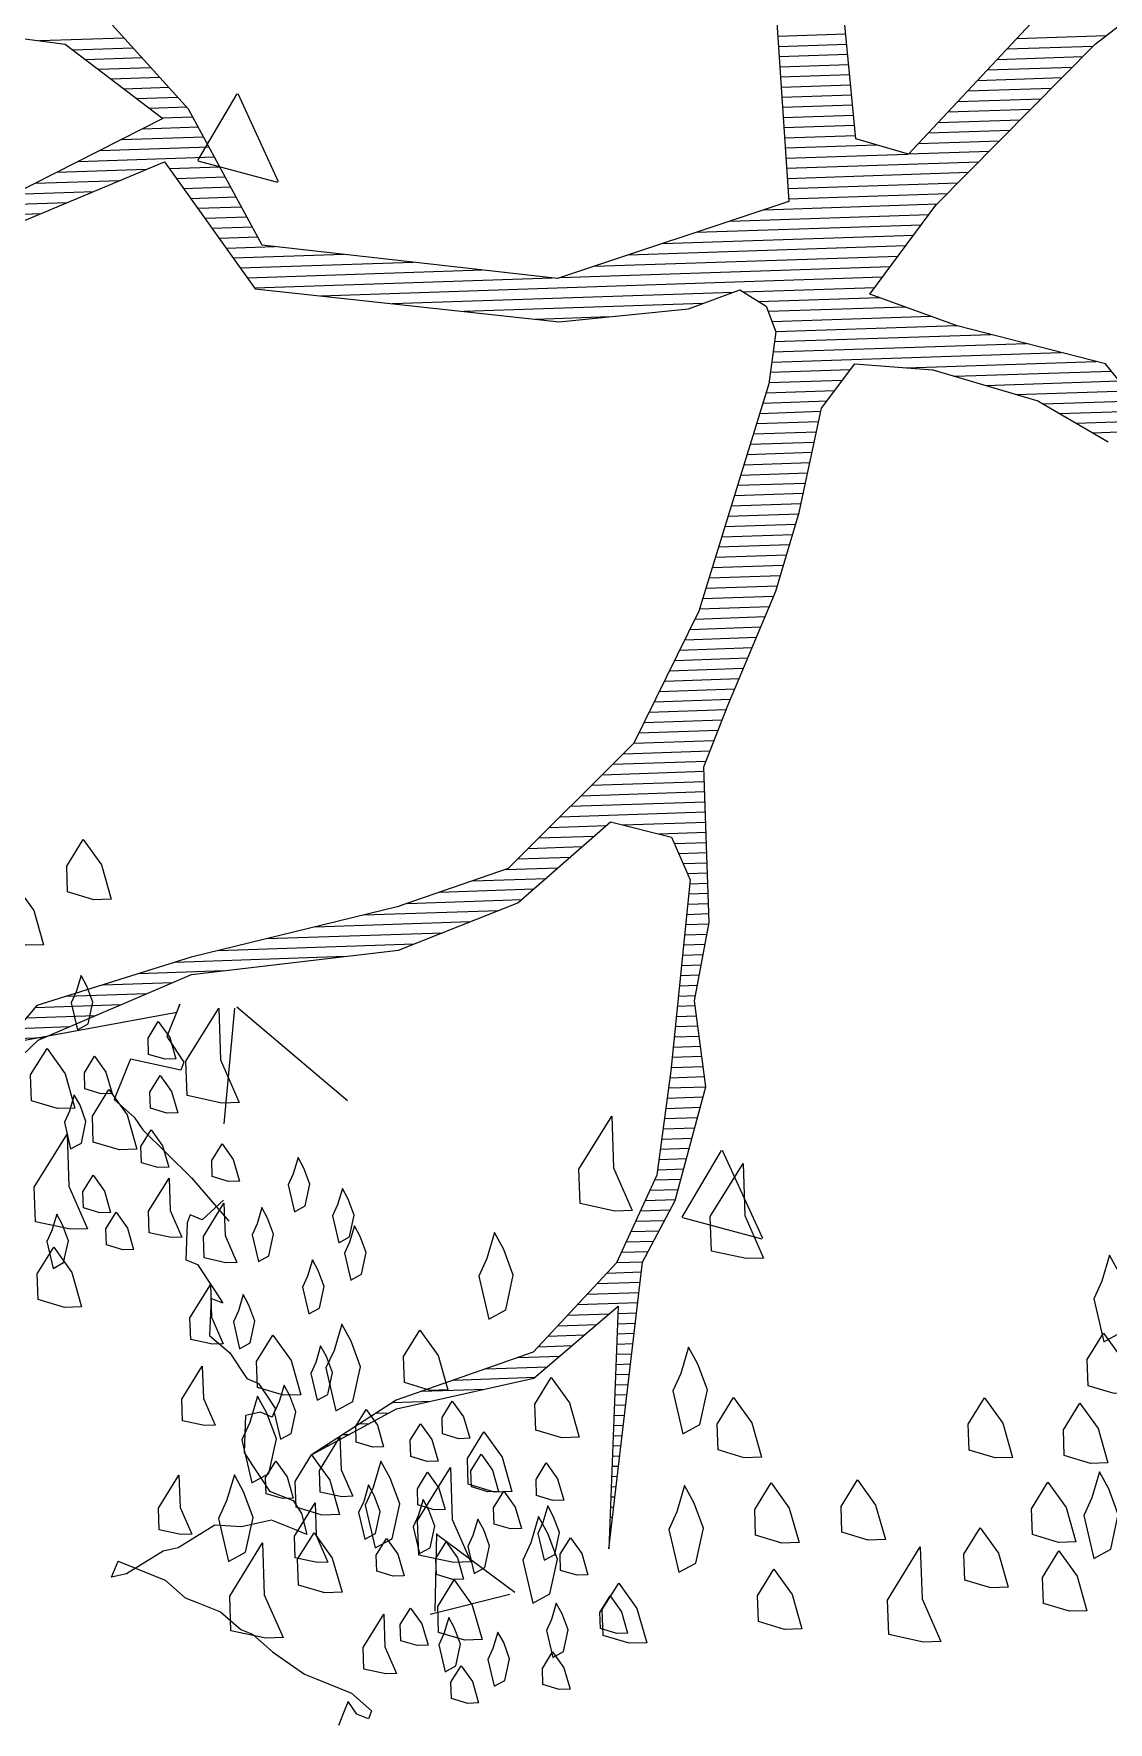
# Model space of a CAD drawing. Header units: millimetres. Extents: x 111 to 1506, y 14 to 566.
# Drawn here: x 209.69 to 210.425, y 121.747 to 122.903 of the extents above; entities that cross this region are included whole.
import ezdxf

# ---------------------------------------------------------------- set-up
doc = ezdxf.new("R2010")
doc.units = ezdxf.units.MM
doc.layers.add('ARBOLES', color=78, linetype='Continuous', lineweight=5)
doc.layers.add('fer', color=8, linetype='Continuous')

# ---------------------------------------------------------------- blocks, each defined once
blk = doc.blocks.new('*X16')
at = {"color": 0}
for p, q in [((16.9732, 16.77), (17.0563, 16.77)), ((17.0054, 16.76), (17.0647, 16.76)), ((17.0177, 16.75), (17.0732, 16.75)), ((17.0299, 16.74), (17.0817, 16.74)), ((17.6987, 16.75), (17.7657, 16.75)), ((17.6991, 16.74), (17.7664, 16.74)), ((17.9335, 16.74), (18.0217, 16.74)), ((17.0421, 16.73), (17.0901, 16.73)), ((17.0543, 16.72), (17.0986, 16.72)), ((17.6994, 16.73), (17.767, 16.73)), ((17.6997, 16.72), (17.7676, 16.72)), ((17.9135, 16.72), (17.9979, 16.72)), ((17.9235, 16.73), (18.0084, 16.73)), ((17.0665, 16.71), (17.1071, 16.71)), ((17.7001, 16.71), (17.7682, 16.71)), ((17.9035, 16.71), (17.9873, 16.71)), ((17.0788, 16.7), (17.1155, 16.7)), ((17.091, 16.69), (17.1213, 16.69)), ((17.7004, 16.7), (17.7689, 16.7)), ((17.7007, 16.69), (17.7695, 16.69)), ((17.8835, 16.69), (17.9662, 16.69)), ((17.8935, 16.7), (17.9768, 16.7)), ((17.0719, 16.68), (17.1263, 16.68)), ((17.7011, 16.68), (17.7701, 16.68)), ((17.8735, 16.68), (17.9556, 16.68)), ((17.0288, 16.66), (17.1363, 16.66)), ((17.0504, 16.67), (17.1313, 16.67)), ((17.7014, 16.67), (17.7707, 16.67)), ((17.7017, 16.66), (17.7714, 16.66)), ((17.8535, 16.66), (17.9345, 16.66)), ((17.8635, 16.67), (17.9451, 16.67)), ((16.9858, 16.64), (17.0741, 16.64)), ((17.0073, 16.65), (17.1413, 16.65)), ((17.0964, 16.64), (17.1463, 16.64)), ((17.7021, 16.65), (17.772, 16.65)), ((17.7024, 16.64), (17.7924, 16.64)), ((17.8335, 16.64), (17.9134, 16.64)), ((17.8435, 16.65), (17.924, 16.65)), ((16.9642, 16.63), (17.0477, 16.63)), ((17.1031, 16.63), (17.1513, 16.63)), ((17.7027, 16.63), (17.8224, 16.63)), ((17.8235, 16.63), (17.9029, 16.63)), ((16.9211, 16.61), (16.995, 16.61)), ((16.9427, 16.62), (17.0214, 16.62)), ((17.1097, 16.62), (17.1563, 16.62)), ((17.1164, 16.61), (17.1613, 16.61)), ((17.7031, 16.62), (17.8923, 16.62)), ((17.7034, 16.61), (17.8818, 16.61)), ((16.8996, 16.6), (16.9686, 16.6)), ((17.1231, 16.6), (17.1663, 16.6)), ((17.1297, 16.59), (17.1713, 16.59)), ((17.7037, 16.6), (17.8712, 16.6)), ((17.7041, 16.59), (17.8606, 16.59)), ((17.1364, 16.58), (17.1763, 16.58)), ((17.6798, 16.58), (17.8501, 16.58)), ((17.1431, 16.57), (17.1813, 16.57)), ((17.1497, 16.56), (17.1971, 16.56)), ((17.6123, 16.56), (17.8338, 16.56)), ((17.646, 16.57), (17.8418, 16.57)), ((17.1564, 16.55), (17.2651, 16.55)), ((17.163, 16.54), (17.3331, 16.54)), ((17.5448, 16.54), (17.8178, 16.54)), ((17.5785, 16.55), (17.8258, 16.55)), ((17.1697, 16.53), (17.401, 16.53)), ((17.511, 16.53), (17.8098, 16.53)), ((17.1764, 16.52), (17.469, 16.52)), ((17.2412, 16.51), (17.7938, 16.51)), ((17.4773, 16.52), (17.8018, 16.52)), ((17.3112, 16.5), (17.6466, 16.5)), ((17.3812, 16.49), (17.6166, 16.49)), ((17.6564, 16.5), (17.7858, 16.5)), ((17.6714, 16.49), (17.7899, 16.49)), ((17.4512, 16.48), (17.5245, 16.48)), ((17.6804, 16.48), (17.8149, 16.48)), ((17.6837, 16.47), (17.8399, 16.47)), ((17.687, 16.46), (17.8649, 16.46)), ((17.6839, 16.44), (17.9326, 16.44)), ((17.6855, 16.45), (17.8986, 16.45)), ((17.6822, 16.43), (17.9666, 16.43)), ((17.6789, 16.41), (17.7512, 16.41)), ((17.6805, 16.42), (17.7592, 16.42)), ((17.8145, 16.42), (18.0006, 16.42)), ((17.8617, 16.41), (18.0157, 16.41)), ((17.6722, 16.39), (17.7352, 16.39)), ((17.6757, 16.4), (17.7432, 16.4)), ((17.8916, 16.4), (18.0232, 16.4)), ((17.9216, 16.39), (18.0307, 16.39)), ((17.6687, 16.38), (17.7289, 16.38)), ((17.9473, 16.38), (18.0382, 16.38)), ((17.6618, 16.36), (17.7239, 16.36)), ((17.6653, 16.37), (17.7264, 16.37)), ((17.9633, 16.37), (18.0457, 16.37)), ((17.9793, 16.36), (18.0532, 16.36)), ((17.6549, 16.34), (17.7189, 16.34)), ((17.6584, 16.35), (17.7214, 16.35)), ((17.9953, 16.35), (18.0607, 16.35)), ((17.6514, 16.33), (17.7164, 16.33)), ((17.6445, 16.31), (17.7114, 16.31)), ((17.648, 16.32), (17.7139, 16.32)), ((17.6376, 16.29), (17.7064, 16.29)), ((17.6411, 16.3), (17.7089, 16.3)), ((17.6341, 16.28), (17.7038, 16.28)), ((17.6272, 16.26), (17.6971, 16.26)), ((17.6307, 16.27), (17.7005, 16.27)), ((17.6203, 16.24), (17.6905, 16.24)), ((17.6237, 16.25), (17.6938, 16.25)), ((17.6168, 16.23), (17.6871, 16.23)), ((17.6099, 16.21), (17.6805, 16.21)), ((17.6134, 16.22), (17.6838, 16.22)), ((17.603, 16.19), (17.6719, 16.19)), ((17.6064, 16.2), (17.6766, 16.2)), ((17.5981, 16.18), (17.6673, 16.18)), ((17.5874, 16.16), (17.6581, 16.16)), ((17.5928, 16.17), (17.6627, 16.17)), ((17.5768, 16.14), (17.6489, 16.14)), ((17.5821, 16.15), (17.6535, 16.15)), ((17.5714, 16.13), (17.6443, 16.13)), ((17.5608, 16.11), (17.635, 16.11)), ((17.5661, 16.12), (17.6396, 16.12)), ((17.5501, 16.09), (17.6259, 16.09)), ((17.5554, 16.1), (17.6304, 16.1)), ((17.5448, 16.08), (17.6216, 16.08)), ((17.5341, 16.06), (17.6131, 16.06)), ((17.5394, 16.07), (17.6174, 16.07)), ((17.5127, 16.04), (17.6045, 16.04)), ((17.5234, 16.05), (17.6088, 16.05)), ((17.502, 16.03), (17.6021, 16.03)), ((17.4806, 16.01), (17.6021, 16.01)), ((17.4913, 16.02), (17.6021, 16.02)), ((17.4591, 15.99), (17.6021, 15.99)), ((17.4698, 16), (17.6021, 16)), ((17.4484, 15.98), (17.5044, 15.98)), ((17.5206, 15.98), (17.6021, 15.98)), ((17.427, 15.96), (17.4799, 15.96)), ((17.4377, 15.97), (17.4922, 15.97)), ((17.5556, 15.97), (17.6021, 15.97)), ((17.5707, 15.96), (17.6021, 15.96)), ((17.4036, 15.94), (17.4555, 15.94)), ((17.4163, 15.95), (17.4677, 15.95)), ((17.5747, 15.95), (17.6021, 15.95)), ((17.5787, 15.94), (17.6021, 15.94)), ((17.3711, 15.93), (17.4433, 15.93)), ((17.5827, 15.93), (17.6021, 15.93)), ((17.3061, 15.91), (17.4188, 15.91)), ((17.3386, 15.92), (17.431, 15.92)), ((17.5832, 15.91), (17.6021, 15.91)), ((17.5846, 15.92), (17.6021, 15.92)), ((17.2149, 15.89), (17.3677, 15.89)), ((17.2629, 15.9), (17.3957, 15.9)), ((17.5805, 15.89), (17.6021, 15.89)), ((17.5819, 15.9), (17.6021, 15.9)), ((17.1669, 15.88), (17.3397, 15.88)), ((17.5791, 15.88), (17.6018, 15.88)), ((17.0761, 15.86), (17.2435, 15.86)), ((17.1189, 15.87), (17.3117, 15.87)), ((17.5764, 15.86), (17.5974, 15.86)), ((17.5778, 15.87), (17.5996, 15.87)), ((17.0041, 15.84), (17.0729, 15.84)), ((17.0401, 15.85), (17.1235, 15.85)), ((17.5737, 15.84), (17.5929, 15.84)), ((17.575, 15.85), (17.5951, 15.85)), ((16.9681, 15.83), (17.0472, 15.83)), ((17.5723, 15.83), (17.5907, 15.83)), ((16.9281, 15.81), (16.9958, 15.81)), ((16.9371, 15.82), (17.0215, 15.82)), ((17.5696, 15.81), (17.5863, 15.81)), ((17.5709, 15.82), (17.5885, 15.82)), ((16.919, 15.8), (16.9701, 15.8)), ((17.5682, 15.8), (17.5856, 15.8)), ((16.91, 15.79), (16.9444, 15.79)), ((17.5655, 15.78), (17.5876, 15.78)), ((17.5669, 15.79), (17.5866, 15.79)), ((17.5628, 15.76), (17.5896, 15.76)), ((17.5641, 15.77), (17.5886, 15.77)), ((17.5614, 15.75), (17.5906, 15.75)), ((17.5585, 15.73), (17.5926, 15.73)), ((17.56, 15.74), (17.5916, 15.74)), ((17.5551, 15.71), (17.5906, 15.71)), ((17.5568, 15.72), (17.5936, 15.72)), ((17.5535, 15.7), (17.5875, 15.7)), ((17.5501, 15.68), (17.5814, 15.68)), ((17.5518, 15.69), (17.5844, 15.69)), ((17.5468, 15.66), (17.5752, 15.66)), ((17.5485, 15.67), (17.5783, 15.67)), ((17.5451, 15.65), (17.5721, 15.65)), ((17.5402, 15.63), (17.566, 15.63)), ((17.5435, 15.64), (17.5691, 15.64)), ((17.5302, 15.61), (17.5598, 15.61)), ((17.5352, 15.62), (17.5629, 15.62)), ((17.5252, 15.6), (17.5543, 15.6)), ((17.5152, 15.58), (17.5429, 15.58)), ((17.5202, 15.59), (17.5486, 15.59)), ((17.5052, 15.56), (17.5315, 15.56)), ((17.5102, 15.57), (17.5372, 15.57)), ((17.5002, 15.55), (17.5257, 15.55)), ((17.4803, 15.53), (17.5226, 15.53)), ((17.4903, 15.54), (17.5241, 15.54)), ((17.4603, 15.51), (17.5196, 15.51)), ((17.4703, 15.52), (17.5211, 15.52)), ((17.4503, 15.5), (17.4911, 15.5)), ((17.4996, 15.5), (17.5181, 15.5)), ((17.4303, 15.48), (17.4661, 15.48)), ((17.4403, 15.49), (17.4786, 15.49)), ((17.4981, 15.48), (17.515, 15.48)), ((17.4988, 15.49), (17.5165, 15.49)), ((17.4, 15.46), (17.4411, 15.46)), ((17.4203, 15.47), (17.4536, 15.47)), ((17.4967, 15.46), (17.512, 15.46)), ((17.4974, 15.47), (17.5135, 15.47)), ((17.368, 15.45), (17.4286, 15.45)), ((17.496, 15.45), (17.5105, 15.45)), ((17.304, 15.43), (17.3661, 15.43)), ((17.336, 15.44), (17.4161, 15.44)), ((17.4946, 15.43), (17.5074, 15.43)), ((17.4953, 15.44), (17.509, 15.44)), ((17.2587, 15.41), (17.2717, 15.41)), ((17.2754, 15.42), (17.3128, 15.42)), ((17.4931, 15.41), (17.5044, 15.41)), ((17.4938, 15.42), (17.5059, 15.42)), ((17.242, 15.4), (17.2517, 15.4)), ((17.4924, 15.4), (17.5029, 15.4)), ((17.2087, 15.38), (17.2117, 15.38)), ((17.2254, 15.39), (17.2317, 15.39)), ((17.491, 15.38), (17.4999, 15.38)), ((17.4917, 15.39), (17.5014, 15.39)), ((17.4896, 15.36), (17.4968, 15.36)), ((17.4903, 15.37), (17.4984, 15.37)), ((17.4888, 15.35), (17.4953, 15.35)), ((17.4874, 15.33), (17.4923, 15.33)), ((17.4881, 15.34), (17.4938, 15.34)), ((17.486, 15.31), (17.4893, 15.31)), ((17.4867, 15.32), (17.4908, 15.32)), ((17.4853, 15.3), (17.4877, 15.3)), ((17.4838, 15.28), (17.4847, 15.28)), ((17.4846, 15.29), (17.4862, 15.29)), ((17.4831, 15.27), (17.4832, 15.27))]:
    blk.add_line(p, q, dxfattribs=at)
blk = doc.blocks.new('E1E')
at = {"layer": 'ARBOLES', "ltscale": 0.2}
for p, q in [((95.6009, 59.4784), (95.6009, 59.4784)), ((95.5845, 59.4467), (95.5298, 59.4067)), ((95.6045, 59.3832), (95.5819, 59.4428)), ((95.6038, 59.3838), (95.5266, 59.4035)), ((95.7975, 59.3971), (95.7975, 59.3971)), ((95.7699, 59.3841), (95.7699, 59.3841)), ((95.473, 59.2552), (95.473, 59.2552)), ((95.4361, 59.2211), (95.4361, 59.2211)), ((95.857, 59.2206), (95.857, 59.2206)), ((95.9214, 59.0448), (95.8936, 59.1364)), ((95.1485, 59.1133), (95.1485, 59.1133)), ((95.4933, 59.1143), (95.4933, 59.1143)), ((95.92, 59.0432), (95.8063, 59.0804)), ((95.5148, 59.066), (95.4476, 59.0575)), ((95.506, 59.0027), (95.5152, 59.0658)), ((95.5054, 59.0022), (95.4473, 59.0568)), ((95.9008, 59.0394), (95.9008, 59.0394)), ((95.9924, 59.0443), (95.9924, 59.0443)), ((95.8256, 58.9566), (95.8256, 58.9566)), ((96.1089, 58.9342), (96.1089, 58.9342)), ((95.2463, 58.9074), (95.2463, 58.9074)), ((95.6403, 58.8897), (95.6403, 58.8897)), ((96.1395, 58.8197), (96.1395, 58.8197)), ((95.7844, 58.7923), (95.7844, 58.7923)), ((95.801, 58.7086), (95.801, 58.7086)), ((96.0816, 58.6988), (96.0816, 58.6988)), ((95.4599, 58.6504), (95.4599, 58.6504)), ((96.2657, 58.527), (96.2657, 58.527)), ((96.0502, 58.4349), (96.0502, 58.4349)), ((96.2019, 58.3461), (96.1439, 58.4008)), ((96.2114, 58.4099), (96.1441, 58.4015)), ((96.2025, 58.3466), (96.2117, 58.4097)), ((95.4709, 58.3857), (95.4709, 58.3857)), ((95.5121, 58.3932), (95.5121, 58.3932)), ((96.0788, 58.338), (96.0788, 58.338)), ((96.0113, 58.3231), (96.0113, 58.3231)), ((95.7543, 58.1961), (95.7543, 58.1961))]:
    blk.add_line(p, q, dxfattribs=at)
for points in [[(95.7024, 59.5158), (95.7313, 59.5209), (95.7429, 59.4949), (95.7343, 59.4442), (95.7169, 59.4833), (95.6894, 59.51)], [(95.5281, 59.503), (95.5421, 59.5044), (95.5475, 59.4922), (95.5448, 59.4764), (95.5313, 59.485), (95.52, 59.4994)], [(95.5999, 59.5058), (95.618, 59.509), (95.6252, 59.4927), (95.6198, 59.4611), (95.609, 59.4855), (95.5918, 59.5022)], [(95.5259, 59.4533), (95.5263, 59.4633), (95.5132, 59.4818), (95.5069, 59.4741), (95.51, 59.456), (95.5195, 59.4456), (95.5272, 59.4393)], [(95.5679, 59.4574), (95.5683, 59.4674), (95.5552, 59.4859), (95.5489, 59.4782), (95.5521, 59.4601), (95.5615, 59.4497), (95.5692, 59.4434)], [(95.5846, 59.4746), (95.5986, 59.476), (95.604, 59.4638), (95.6013, 59.448), (95.5877, 59.4565), (95.5764, 59.471)], [(95.7748, 59.4233), (95.7755, 59.4392), (95.7545, 59.4688), (95.7444, 59.4565), (95.7495, 59.4276), (95.7647, 59.411), (95.7769, 59.4009)], [(95.4626, 59.4641), (95.4766, 59.4655), (95.482, 59.4533), (95.4793, 59.4375), (95.4658, 59.4461), (95.4545, 59.4605)], [(95.5499, 59.4557), (95.5723, 59.4579), (95.581, 59.4384), (95.5767, 59.413), (95.555, 59.4268), (95.5369, 59.4499)], [(95.6714, 59.463), (95.6938, 59.4652), (95.7025, 59.4457), (95.6981, 59.4204), (95.6764, 59.4341), (95.6584, 59.4572)], [(95.7992, 59.463), (95.8172, 59.4662), (95.8245, 59.4499), (95.8191, 59.4183), (95.8082, 59.4427), (95.791, 59.4594)], [(95.4902, 59.4131), (95.4906, 59.423), (95.4775, 59.4416), (95.4712, 59.4339), (95.4744, 59.4158), (95.4839, 59.4054), (95.4916, 59.3991)], [(95.6867, 59.4421), (95.7048, 59.4453), (95.712, 59.4291), (95.7066, 59.3974), (95.6957, 59.4218), (95.6786, 59.4385)], [(95.6244, 59.429), (95.6384, 59.4304), (95.6438, 59.4182), (95.6411, 59.4024), (95.6275, 59.4109), (95.6162, 59.4254)], [(95.5778, 59.4132), (95.5918, 59.4145), (95.5973, 59.4023), (95.5946, 59.3865), (95.581, 59.3951), (95.5697, 59.4095)], [(95.6671, 59.3676), (95.6678, 59.3835), (95.6468, 59.4131), (95.6367, 59.4008), (95.6418, 59.3719), (95.657, 59.3553), (95.6693, 59.3452)], [(95.4235, 59.4072), (95.4459, 59.4093), (95.4545, 59.3898), (95.4502, 59.3645), (95.4285, 59.3782), (95.4104, 59.4014)], [(95.436, 59.4036), (95.45, 59.4049), (95.4554, 59.3927), (95.4527, 59.3769), (95.4392, 59.3855), (95.4279, 59.4)], [(95.5297, 59.361), (95.5305, 59.3769), (95.5095, 59.4065), (95.4994, 59.3942), (95.5044, 59.3653), (95.5196, 59.3487), (95.5319, 59.3386)], [(95.5761, 59.3734), (95.5765, 59.3833), (95.5634, 59.4019), (95.5571, 59.3942), (95.5602, 59.3761), (95.5697, 59.3657), (95.5774, 59.3594)], [(95.5825, 59.4), (95.6114, 59.4051), (95.623, 59.3791), (95.6143, 59.3285), (95.597, 59.3675), (95.5695, 59.3942)], [(95.6239, 59.3752), (95.6244, 59.3852), (95.6113, 59.4037), (95.605, 59.396), (95.6081, 59.3779), (95.6176, 59.3676), (95.6253, 59.3612)], [(95.67, 59.3811), (95.6705, 59.3911), (95.6574, 59.4096), (95.651, 59.4019), (95.6542, 59.3838), (95.6637, 59.3735), (95.6714, 59.3671)], [(95.6974, 59.4045), (95.7198, 59.4066), (95.7285, 59.3871), (95.7242, 59.3618), (95.7025, 59.3755), (95.6844, 59.3987)], [(95.7328, 59.4042), (95.7468, 59.4056), (95.7522, 59.3934), (95.7495, 59.3776), (95.736, 59.3862), (95.7247, 59.4006)], [(95.7813, 59.3561), (95.782, 59.372), (95.761, 59.4016), (95.7509, 59.3893), (95.756, 59.3604), (95.7712, 59.3438), (95.7835, 59.3337)], [(95.6881, 59.3843), (95.7062, 59.3875), (95.7134, 59.3712), (95.708, 59.3396), (95.6971, 59.364), (95.68, 59.3807)], [(95.4844, 59.3715), (95.4984, 59.3729), (95.5038, 59.3607), (95.5011, 59.3449), (95.4875, 59.3535), (95.4762, 59.3679)], [(95.815, 59.3727), (95.8331, 59.3758), (95.8404, 59.3596), (95.835, 59.328), (95.8241, 59.3523), (95.8069, 59.369)], [(95.5268, 59.3417), (95.5273, 59.3517), (95.5142, 59.3702), (95.5079, 59.3625), (95.511, 59.3444), (95.5205, 59.3341), (95.5282, 59.3277)], [(95.5494, 59.3567), (95.5634, 59.358), (95.5689, 59.3458), (95.5662, 59.33), (95.5526, 59.3386), (95.5413, 59.353)], [(95.6136, 59.3657), (95.6276, 59.3671), (95.633, 59.3549), (95.6303, 59.3391), (95.6167, 59.3477), (95.6054, 59.3621)], [(95.7654, 59.3311), (95.7658, 59.341), (95.7527, 59.3595), (95.7464, 59.3518), (95.7496, 59.3338), (95.7591, 59.3234), (95.7667, 59.3171)], [(95.3093, 59.3485), (95.3317, 59.3507), (95.3404, 59.3312), (95.3361, 59.3059), (95.3144, 59.3196), (95.2963, 59.3427)], [(95.4279, 59.2922), (95.4286, 59.3081), (95.4076, 59.3377), (95.3975, 59.3255), (95.4026, 59.2965), (95.4178, 59.2799), (95.4301, 59.2698)], [(95.5731, 59.3335), (95.5955, 59.3357), (95.6042, 59.3162), (95.5999, 59.2909), (95.5782, 59.3046), (95.5601, 59.3277)], [(95.5783, 59.3355), (95.5923, 59.3368), (95.5978, 59.3246), (95.5951, 59.3088), (95.5815, 59.3174), (95.5702, 59.3318)], [(95.6339, 59.331), (95.6479, 59.3323), (95.6534, 59.3201), (95.6507, 59.3043), (95.6371, 59.3129), (95.6258, 59.3274)], [(95.68, 59.3369), (95.694, 59.3382), (95.6994, 59.3261), (95.6967, 59.3102), (95.6832, 59.3188), (95.6719, 59.3333)], [(95.1994, 59.3152), (95.2283, 59.3203), (95.2399, 59.2943), (95.2313, 59.2436), (95.2139, 59.2827), (95.1864, 59.3094)], [(95.5259, 59.3219), (95.54, 59.3232), (95.5454, 59.311), (95.5427, 59.2952), (95.5291, 59.3038), (95.5178, 59.3182)], [(95.7394, 59.2751), (95.7402, 59.291), (95.7192, 59.3206), (95.7091, 59.3083), (95.7141, 59.2794), (95.7293, 59.2628), (95.7416, 59.2527)], [(95.7496, 59.2899), (95.75, 59.2999), (95.7369, 59.3184), (95.7306, 59.3107), (95.7338, 59.2926), (95.7433, 59.2823), (95.751, 59.2759)], [(95.764, 59.325), (95.7864, 59.3272), (95.7951, 59.3077), (95.7908, 59.2824), (95.7691, 59.2961), (95.751, 59.3192)], [(95.9584, 59.3258), (95.9809, 59.328), (95.9895, 59.3085), (95.9852, 59.2832), (95.9635, 59.2969), (95.9454, 59.3201)], [(95.6168, 59.3039), (95.6308, 59.3052), (95.6362, 59.293), (95.6335, 59.2772), (95.6199, 59.2858), (95.6086, 59.3002)], [(95.8246, 59.2746), (95.825, 59.2846), (95.8119, 59.3031), (95.8056, 59.2954), (95.8088, 59.2773), (95.8183, 59.267), (95.826, 59.2606)], [(95.8341, 59.3081), (95.8521, 59.3112), (95.8594, 59.295), (95.854, 59.2634), (95.8431, 59.2878), (95.8259, 59.3045)], [(95.9918, 59.2711), (95.9922, 59.2811), (95.9791, 59.2996), (95.9728, 59.2919), (95.9759, 59.2738), (95.9854, 59.2635), (95.9931, 59.2571)], [(95.3382, 59.2835), (95.3606, 59.2857), (95.3693, 59.2662), (95.365, 59.2409), (95.3433, 59.2546), (95.3252, 59.2777)], [(95.5385, 59.2713), (95.5609, 59.2735), (95.5696, 59.254), (95.5653, 59.2287), (95.5436, 59.2424), (95.5255, 59.2655)], [(95.6534, 59.2758), (95.6758, 59.2779), (95.6845, 59.2584), (95.6802, 59.2331), (95.6585, 59.2468), (95.6404, 59.27)], [(95.9317, 59.2639), (95.9457, 59.2652), (95.9511, 59.253), (95.9484, 59.2372), (95.9349, 59.2458), (95.9236, 59.2602)], [(95.978, 59.2644), (96.0069, 59.2695), (96.0185, 59.2435), (96.0099, 59.1929), (95.9925, 59.2319), (95.965, 59.2586)], [(95.0975, 59.2464), (95.1199, 59.2486), (95.1286, 59.2291), (95.1243, 59.2038), (95.1026, 59.2175), (95.0845, 59.2407)], [(95.1648, 59.253), (95.1872, 59.2552), (95.1959, 59.2357), (95.1915, 59.2104), (95.1698, 59.2241), (95.1518, 59.2472)], [(95.2732, 59.2545), (95.2956, 59.2567), (95.3043, 59.2372), (95.3, 59.2119), (95.2783, 59.2256), (95.2602, 59.2487)], [(95.7826, 59.2267), (95.7831, 59.2367), (95.77, 59.2552), (95.7636, 59.2475), (95.7668, 59.2294), (95.7763, 59.219), (95.784, 59.2127)], [(95.3932, 59.23), (95.4156, 59.2322), (95.4243, 59.2127), (95.42, 59.1874), (95.3983, 59.2011), (95.3802, 59.2242)], [(95.849, 59.2417), (95.8671, 59.2448), (95.8743, 59.2286), (95.8689, 59.197), (95.8581, 59.2213), (95.8409, 59.2381)], [(95.8987, 59.2394), (95.9168, 59.2426), (95.924, 59.2264), (95.9186, 59.1947), (95.9078, 59.2191), (95.8906, 59.2358)], [(95.9606, 59.2427), (95.9746, 59.244), (95.98, 59.2318), (95.9773, 59.216), (95.9638, 59.2246), (95.9525, 59.239)], [(95.4677, 59.1853), (95.4684, 59.2012), (95.4474, 59.2308), (95.4373, 59.2185), (95.4424, 59.1896), (95.4576, 59.173), (95.4699, 59.1629)], [(95.8373, 59.2024), (95.8377, 59.2123), (95.8246, 59.2308), (95.8183, 59.2231), (95.8215, 59.2051), (95.831, 59.1947), (95.8387, 59.1884)], [(95.761, 59.1879), (95.7614, 59.1978), (95.7483, 59.2163), (95.742, 59.2086), (95.7452, 59.1906), (95.7546, 59.1802), (95.7623, 59.1738)], [(95.1157, 59.1532), (95.1164, 59.1691), (95.0954, 59.1987), (95.0853, 59.1864), (95.0904, 59.1575), (95.1056, 59.1409), (95.1179, 59.1308)], [(95.1272, 59.1973), (95.1496, 59.1995), (95.1583, 59.18), (95.154, 59.1547), (95.1323, 59.1684), (95.1142, 59.1915)], [(95.6513, 59.1579), (95.652, 59.1738), (95.6311, 59.2034), (95.621, 59.1911), (95.626, 59.1622), (95.6412, 59.1456), (95.6535, 59.1355)], [(95.7818, 59.163), (95.7822, 59.173), (95.7691, 59.1915), (95.7628, 59.1838), (95.766, 59.1657), (95.7754, 59.1553), (95.7831, 59.149)], [(95.9304, 59.1902), (95.9444, 59.1916), (95.9498, 59.1794), (95.9471, 59.1636), (95.9336, 59.1722), (95.9222, 59.1866)], [(95.965, 59.1885), (95.9875, 59.1907), (95.9961, 59.1712), (95.9918, 59.1459), (95.9701, 59.1596), (95.952, 59.1827)], [(96.0153, 59.1745), (96.0158, 59.1844), (96.0027, 59.2029), (95.9963, 59.1952), (95.9995, 59.1772), (96.009, 59.1668), (96.0167, 59.1605)], [(95.8251, 59.1531), (95.8256, 59.163), (95.8125, 59.1816), (95.8062, 59.1739), (95.8093, 59.1558), (95.8188, 59.1454), (95.8265, 59.1391)], [(95.8721, 59.1789), (95.8861, 59.1803), (95.8915, 59.1681), (95.8888, 59.1522), (95.8753, 59.1608), (95.864, 59.1753)], [(96.0251, 59.1763), (96.0475, 59.1784), (96.0562, 59.1589), (96.0518, 59.1336), (96.0301, 59.1473), (96.012, 59.1705)], [(95.2017, 59.1525), (95.2241, 59.1547), (95.2328, 59.1352), (95.2285, 59.1099), (95.2068, 59.1236), (95.1887, 59.1468)], [(95.9964, 59.1514), (96.0104, 59.1528), (96.0158, 59.1406), (96.0131, 59.1248), (95.9995, 59.1334), (95.9882, 59.1478)], [(95.9403, 59.146), (95.9544, 59.1473), (95.9598, 59.1351), (95.9571, 59.1193), (95.9435, 59.1279), (95.9322, 59.1423)], [(95.1273, 59.1272), (95.1497, 59.1294), (95.1584, 59.1099), (95.154, 59.0846), (95.1323, 59.0983), (95.1143, 59.1214)], [(95.9015, 59.1212), (95.9304, 59.1263), (95.942, 59.1003), (95.9333, 59.0497), (95.916, 59.0887), (95.8885, 59.1154)], [(95.9584, 59.1053), (95.9725, 59.1067), (95.9779, 59.0945), (95.9752, 59.0787), (95.9616, 59.0872), (95.9503, 59.1017)], [(96.047, 59.0814), (96.0475, 59.0914), (96.0343, 59.1099), (96.028, 59.1022), (96.0312, 59.0841), (96.0407, 59.0737), (96.0484, 59.0674)], [(95.4533, 59.0775), (95.4822, 59.0826), (95.4938, 59.0566), (95.4852, 59.006), (95.4678, 59.045), (95.4403, 59.0717)], [(95.5683, 59.082), (95.5972, 59.087), (95.6088, 59.061), (95.6001, 59.0104), (95.5827, 59.0494), (95.5553, 59.0762)], [(95.1309, 59.0665), (95.1533, 59.0687), (95.162, 59.0491), (95.1577, 59.0238), (95.136, 59.0376), (95.1179, 59.0607)], [(96.0996, 59.0614), (96.122, 59.0635), (96.1307, 59.044), (96.1264, 59.0187), (96.1047, 59.0324), (96.0866, 59.0556)], [(95.1751, 58.9848), (95.1758, 59.0007), (95.1548, 59.0303), (95.1447, 59.018), (95.1498, 58.9891), (95.165, 58.9725), (95.1773, 58.9624)], [(96.062, 59.0057), (96.0845, 59.0079), (96.0931, 58.9883), (96.0888, 58.963), (96.0671, 58.9768), (96.049, 58.9999)]]:
    blk.add_lwpolyline(points, close=True, dxfattribs=at)
for points in [[(95.8415, 58.0658), (95.7481, 58.258), (95.9006, 58.3882), (96.1362, 58.4542), (96.2345, 58.3733), (96.3437, 58.3206)], [(96.4745, 58.3944), (96.3488, 58.3618), (96.2512, 58.3884), (96.3956, 58.5541)], [(96.3934, 58.5765), (96.2367, 58.421), (96.1282, 58.4896), (95.8861, 58.4207), (95.7914, 58.3708), (95.7582, 58.3404), (95.7329, 58.3447), (95.7177, 58.3613), (95.7068, 58.4033), (95.69, 58.5984), (95.6986, 58.7192), (95.7556, 58.8537), (95.8286, 58.9173), (95.9702, 59.0193), (96.0728, 59.104), (96.1356, 59.2956), (96.0612, 59.13), (95.9644, 59.0324), (95.8141, 58.9498), (95.7376, 58.8768), (95.6921, 58.7864), (95.6408, 58.7791), (95.6133, 58.8058), (95.5691, 58.9576), (95.5473, 59.0415), (95.5509, 59.121), (95.587, 59.215), (95.6765, 59.2938), (95.7242, 59.3618), (95.6736, 59.3003), (95.5783, 59.2345), (95.5364, 59.1535), (95.4683, 59.3414), (95.5314, 59.1123), (95.5256, 59.0552), (95.5373, 58.959), (95.5727, 58.8969), (95.5858, 58.8326), (95.6147, 58.7675), (95.6379, 58.7155), (95.6387, 58.6613), (95.6373, 58.5593), (95.6439, 58.4921), (95.6591, 58.4054), (95.6476, 58.3613), (95.5861, 58.3417), (95.4965, 58.333), (95.43, 58.3423)], [(95.3939, 58.3185), (95.4561, 58.2838), (95.5811, 58.3005), (95.6577, 58.3035), (95.6347, 58.2152), (95.5632, 58.0431), (95.4838, 57.9065)], [(95.6102, 58.0251), (95.6715, 58.1849), (95.7164, 58.1893), (95.7692, 58.0881)]]:
    blk.add_lwpolyline(points, dxfattribs=at)
at = {"layer": 'ARBOLES', "ltscale": 0.2, "xscale": 0.8372139817761642, "yscale": 0.8372139817761642, "zscale": 0.8372139817761642, "rotation": 204.0028523145856}
blk.add_blockref('*X16', (103.6395, 76.9735), dxfattribs=at)
blk = doc.blocks.new('tr')
at = {"layer": 'fer', "color": 97}
for p, q in [((1378.3601, 206.6654), (1378.3661, 206.6827)), ((1378.3601, 206.6654), (1378.3661, 206.6827)), ((1378.3661, 206.6827), (1378.372, 206.6827)), ((1378.3661, 206.6827), (1378.372, 206.6827)), ((1378.372, 206.6827), (1378.372, 206.6741)), ((1378.372, 206.6827), (1378.372, 206.6741)), ((1378.372, 206.6741), (1378.3661, 206.6654)), ((1378.372, 206.6741), (1378.3661, 206.6654)), ((1378.3601, 206.6394), (1378.3601, 206.6654)), ((1378.3601, 206.6394), (1378.3601, 206.6654)), ((1378.3661, 206.6654), (1378.372, 206.6654)), ((1378.3661, 206.6654), (1378.372, 206.6654)), ((1378.372, 206.6654), (1378.3839, 206.6654)), ((1378.372, 206.6654), (1378.3839, 206.6654)), ((1378.3601, 206.6307), (1378.3601, 206.6394)), ((1378.3601, 206.6307), (1378.3601, 206.6394)), ((1378.3542, 206.6047), (1378.3601, 206.6307)), ((1378.3542, 206.6047), (1378.3601, 206.6307)), ((1378.3482, 206.5874), (1378.3542, 206.6047)), ((1378.3482, 206.5874), (1378.3542, 206.6047)), ((1378.253, 206.5788), (1378.259, 206.5874)), ((1378.253, 206.5788), (1378.259, 206.5874)), ((1378.259, 206.5874), (1378.2709, 206.5961)), ((1378.259, 206.5874), (1378.2709, 206.5961)), ((1378.259, 206.5874), (1378.259, 206.5874)), ((1378.259, 206.5874), (1378.259, 206.5874)), ((1378.2709, 206.5961), (1378.2709, 206.5874)), ((1378.2709, 206.5961), (1378.2709, 206.5874)), ((1378.2709, 206.5874), (1378.2709, 206.5788)), ((1378.2709, 206.5874), (1378.2709, 206.5788)), ((1378.3482, 206.5788), (1378.3482, 206.5874)), ((1378.3482, 206.5788), (1378.3482, 206.5874)), ((1378.253, 206.5614), (1378.253, 206.5788)), ((1378.253, 206.5614), (1378.253, 206.5788)), ((1378.2709, 206.5788), (1378.2709, 206.5701)), ((1378.2709, 206.5788), (1378.2709, 206.5788)), ((1378.2709, 206.5788), (1378.2709, 206.5701)), ((1378.2709, 206.5788), (1378.2709, 206.5788)), ((1378.3423, 206.5614), (1378.3482, 206.5788)), ((1378.3423, 206.5614), (1378.3482, 206.5788)), ((1378.2709, 206.5701), (1378.2828, 206.5528)), ((1378.2709, 206.5701), (1378.2828, 206.5528)), ((1378.2411, 206.5441), (1378.2471, 206.5528)), ((1378.2411, 206.5441), (1378.2471, 206.5528)), ((1378.2471, 206.5528), (1378.253, 206.5614)), ((1378.2471, 206.5528), (1378.253, 206.5614)), ((1378.2828, 206.5528), (1378.2887, 206.5354)), ((1378.2828, 206.5528), (1378.2887, 206.5354)), ((1378.3423, 206.5441), (1378.3423, 206.5614)), ((1378.3423, 206.5441), (1378.3423, 206.5614)), ((1378.1935, 206.5354), (1378.1994, 206.5441)), ((1378.1935, 206.5354), (1378.1994, 206.5441)), ((1378.1994, 206.5441), (1378.2054, 206.5441)), ((1378.1994, 206.5441), (1378.2054, 206.5441)), ((1378.2054, 206.5441), (1378.2054, 206.5354)), ((1378.2054, 206.5441), (1378.2054, 206.5441)), ((1378.2054, 206.5441), (1378.2054, 206.5354)), ((1378.2054, 206.5441), (1378.2054, 206.5441)), ((1378.2351, 206.5354), (1378.2411, 206.5441)), ((1378.2351, 206.5354), (1378.2411, 206.5441)), ((1378.3423, 206.5441), (1378.3423, 206.5441)), ((1378.3423, 206.5354), (1378.3423, 206.5441)), ((1378.3423, 206.5441), (1378.3423, 206.5441)), ((1378.3423, 206.5354), (1378.3423, 206.5441)), ((1378.1875, 206.5268), (1378.1935, 206.5354)), ((1378.1875, 206.5268), (1378.1935, 206.5354)), ((1378.2054, 206.5354), (1378.2113, 206.5268)), ((1378.2054, 206.5354), (1378.2054, 206.5354)), ((1378.2054, 206.5354), (1378.2113, 206.5268)), ((1378.2054, 206.5354), (1378.2054, 206.5354)), ((1378.2113, 206.5268), (1378.2351, 206.5354)), ((1378.2113, 206.5268), (1378.2351, 206.5354)), ((1378.2351, 206.5354), (1378.2351, 206.5354)), ((1378.2351, 206.5354), (1378.2351, 206.5354)), ((1378.2887, 206.5354), (1378.3006, 206.5268)), ((1378.2887, 206.5354), (1378.3006, 206.5268)), ((1378.3363, 206.5181), (1378.3423, 206.5354)), ((1378.3363, 206.5181), (1378.3423, 206.5354)), ((1378.1756, 206.5008), (1378.1875, 206.5181)), ((1378.1756, 206.5008), (1378.1875, 206.5181)), ((1378.1875, 206.5181), (1378.1875, 206.5268)), ((1378.1875, 206.5181), (1378.1875, 206.5268)), ((1378.3006, 206.5268), (1378.3125, 206.5181)), ((1378.3006, 206.5268), (1378.3125, 206.5181)), ((1378.3125, 206.5181), (1378.3185, 206.5094)), ((1378.3125, 206.5181), (1378.3185, 206.5094)), ((1378.3363, 206.4834), (1378.3363, 206.5181)), ((1378.3363, 206.4834), (1378.3363, 206.5181)), ((1378.3185, 206.5094), (1378.3423, 206.4921)), ((1378.3185, 206.5094), (1378.3423, 206.4921)), ((1378.1697, 206.4834), (1378.1756, 206.5008)), ((1378.1697, 206.4834), (1378.1756, 206.5008)), ((1378.1399, 206.4748), (1378.1459, 206.4834)), ((1378.1399, 206.4748), (1378.1459, 206.4834)), ((1378.1459, 206.4748), (1378.1697, 206.4834)), ((1378.1459, 206.4834), (1378.1459, 206.4748)), ((1378.1459, 206.4748), (1378.1697, 206.4834)), ((1378.1459, 206.4834), (1378.1459, 206.4748)), ((1378.3363, 206.4834), (1378.3363, 206.4834)), ((1378.3482, 206.4834), (1378.3363, 206.4834)), ((1378.3363, 206.4834), (1378.3363, 206.4834)), ((1378.3482, 206.4834), (1378.3363, 206.4834)), ((1378.3423, 206.4921), (1378.3482, 206.4834)), ((1378.3423, 206.4921), (1378.3482, 206.4834)), ((1378.128, 206.4574), (1378.1399, 206.4748)), ((1378.128, 206.4574), (1378.1399, 206.4748)), ((1378.1399, 206.4748), (1378.1399, 206.4748)), ((1378.1399, 206.4748), (1378.1399, 206.4748)), ((1378.0745, 206.4314), (1378.0923, 206.4661)), ((1378.0745, 206.4314), (1378.0923, 206.4661)), ((1378.0804, 206.4574), (1378.0983, 206.4488)), ((1378.0804, 206.4574), (1378.0983, 206.4488)), ((1378.0983, 206.4488), (1378.0983, 206.4401)), ((1378.0983, 206.4488), (1378.0983, 206.4488)), ((1378.0983, 206.4488), (1378.0983, 206.4401)), ((1378.0983, 206.4488), (1378.0983, 206.4488)), ((1378.1042, 206.4401), (1378.128, 206.4488)), ((1378.1042, 206.4401), (1378.128, 206.4488)), ((1378.128, 206.4574), (1378.128, 206.4574)), ((1378.128, 206.4574), (1378.128, 206.4574)), ((1378.128, 206.4574), (1378.128, 206.4574)), ((1378.128, 206.4488), (1378.128, 206.4574)), ((1378.128, 206.4574), (1378.128, 206.4574)), ((1378.128, 206.4574), (1378.128, 206.4574)), ((1378.128, 206.4574), (1378.128, 206.4574)), ((1378.128, 206.4488), (1378.128, 206.4574)), ((1378.0983, 206.4401), (1378.1042, 206.4401)), ((1378.0983, 206.4401), (1378.0983, 206.4401)), ((1378.0983, 206.4401), (1378.1042, 206.4401)), ((1378.0983, 206.4401), (1378.0983, 206.4401)), ((1378.0566, 206.3881), (1378.0745, 206.4314)), ((1378.0566, 206.3881), (1378.0745, 206.4314)), ((1377.9912, 206.3794), (1378.0031, 206.3968)), ((1377.9912, 206.3794), (1378.0031, 206.3968)), ((1378.0031, 206.3968), (1378.009, 206.3968)), ((1378.0031, 206.3968), (1378.009, 206.3968)), ((1378.009, 206.3968), (1378.015, 206.3621)), ((1378.009, 206.3968), (1378.015, 206.3621)), ((1377.9674, 206.3794), (1377.9912, 206.3794)), ((1377.9733, 206.3794), (1377.9674, 206.3794)), ((1377.9674, 206.3794), (1377.9912, 206.3794)), ((1377.9733, 206.3794), (1377.9674, 206.3794)), ((1378.1221, 206.1455), (1377.9733, 206.3794)), ((1378.1221, 206.1455), (1377.9733, 206.3794)), ((1378.0447, 206.3621), (1378.0507, 206.3794)), ((1378.0447, 206.3621), (1378.0507, 206.3794)), ((1378.0507, 206.3794), (1378.0566, 206.3881)), ((1378.0507, 206.3794), (1378.0566, 206.3881)), ((1378.0566, 206.3881), (1378.0566, 206.3881)), ((1378.0566, 206.3881), (1378.0566, 206.3881)), ((1378.015, 206.3621), (1378.0209, 206.3621)), ((1378.015, 206.3621), (1378.0209, 206.3621)), ((1378.0209, 206.3621), (1378.0447, 206.3621)), ((1378.0209, 206.3621), (1378.0447, 206.3621))]:
    blk.add_line(p, q, dxfattribs=at)

msp = doc.modelspace()

# ---------------------------------------------------------------- block references
at = {"lineweight": 100, "rotation": 247.9147716791316}
msp.add_blockref('tr', (536.64939, 1476.69411), dxfattribs=at)
at = {"layer": 'ARBOLES', "color": 0, "xscale": 0.8310831642732954, "yscale": 0.8310831642732954, "zscale": 0.8310831642732954, "rotation": 157.9147716791316}
msp.add_blockref('E1E', (302.14682, 137.73357), dxfattribs=at)

doc.saveas('drawing.dxf')
